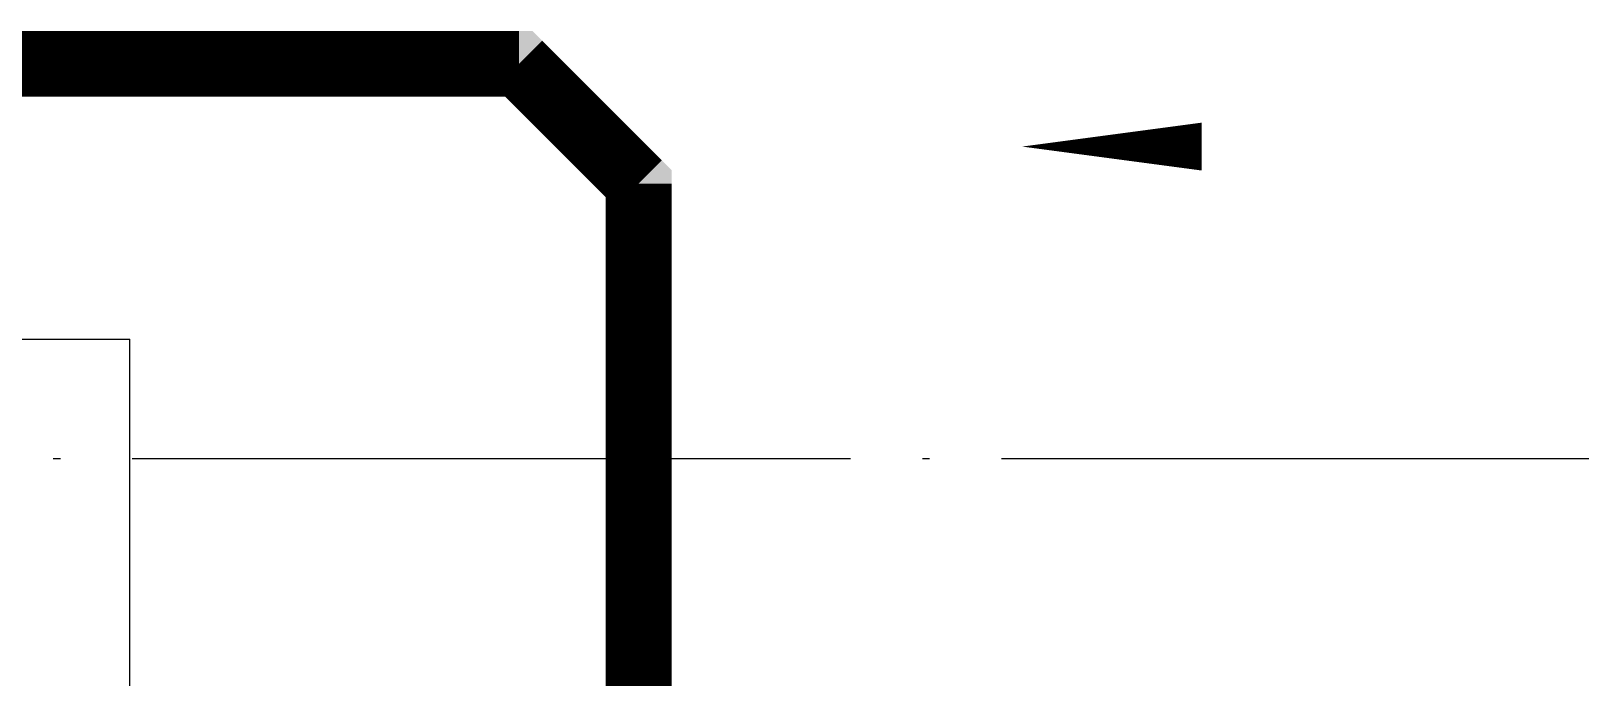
# Model space of a CAD drawing. Extents: x 27938 to 1507990, y 110129 to 923079.
# Drawn here: x 844384 to 845678, y 673075 to 673615 of the extents above; entities that cross this region are included whole.
import ezdxf

# ---------------------------------------------------------------- set-up
doc = ezdxf.new("R2010")
doc.units = 0
doc.header["$LTSCALE"] = 1000
doc.header["$MEASUREMENT"] = 0
doc.linetypes.add('DOTE', pattern=[2.42, 2, -0.2, 0.02, -0.2])
for name, color, linetype in [('DOTE', 1, 'Continuous'), ('PIPE-废水', 31, 'TG_F'), ('WALL', 9, 'Continuous')]:
    doc.layers.add(name, color=color, linetype=linetype)
doc.layers.add('平面-排水沟', color=86, linetype='Continuous', lineweight=15)
doc.styles.add('TG_LINETYPE', font='SIMPLEX', dxfattribs={"width": 0.8, "height": 3, "bigfont": 'HZTXT'})
doc.linetypes.add('TG_F', pattern='A,2,-0.3,["F",TG_LINETYPE,S=0.1,R=0,X=-0.23,Y=-0.15],0', length=2.3)

msp = doc.modelspace()

# ---------------------------------------------------------------- hatches: boundary and pattern name
at = {"layer": 'PIPE-废水'}
for points in [[(844791.6, 673587.2), (844791.6, 673614.7), (844803, 673614.7)], [(844791.6, 673587.2), (844811, 673606.6), (844803, 673614.7)], [(844791.6, 673587.2), (844791.6, 673614.7), (844803, 673614.7)], [(844791.6, 673587.2), (844811, 673606.6), (844803, 673614.7)], [(844891.6, 673487.2), (844911, 673506.6), (844919.1, 673498.6)], [(844891.6, 673487.2), (844911, 673506.6), (844919.1, 673498.6)], [(844891.6, 673487.2), (844919.1, 673487.2), (844919.1, 673498.6)], [(844891.6, 673487.2), (844919.1, 673487.2), (844919.1, 673498.6)]]:
    msp.add_hatch(color=256, dxfattribs=at).paths.add_polyline_path(points)

# ---------------------------------------------------------------- linework, layer by layer
at = {"layer": 'DOTE', "color": 169, "linetype": 'DOTE', "ltscale": 0.3}
msp.add_line((879916.6, 673257.2), (825916.6, 673257.2), dxfattribs=at)
at = {"layer": 'PIPE-废水', "ltscale": 0.5, "const_width": 55}
for points in [[(844791.6, 673587.2), (843958.3, 673587.2)], [(844791.6, 673587.2), (843958.3, 673587.2)], [(844791.6, 673587.2), (844891.6, 673487.2)], [(844791.6, 673587.2), (844891.6, 673487.2)], [(844891.6, 672113.5), (844891.6, 673487.2)], [(844891.6, 672113.5), (844891.6, 673487.2)]]:
    msp.add_lwpolyline(points, dxfattribs=at)
at = {"layer": 'WALL', "color": 8}
for p in [(843716.6, 673357.2), (843716.6, 673357.2), (844466.6, 672757.2), (844466.6, 672757.2)]:
    msp.add_line(p, (844466.6, 673357.2), dxfattribs=at)
at = {"layer": '平面-排水沟', "color": 8}
msp.add_lwpolyline([(845633.4, 673518.1, 0, 0, 0), (845211.9, 673518.1, 0, 40, 0), (845361.9, 673518.1, 0, 0, 0)], format="xyseb", dxfattribs=at)
msp.add_lwpolyline([(845633.4, 673518.1, 0, 0, 0), (845211.9, 673518.1, 0, 40, 0), (845361.9, 673518.1, 0, 0, 0)], format="xyseb", dxfattribs=at)

doc.saveas('drawing.dxf')
